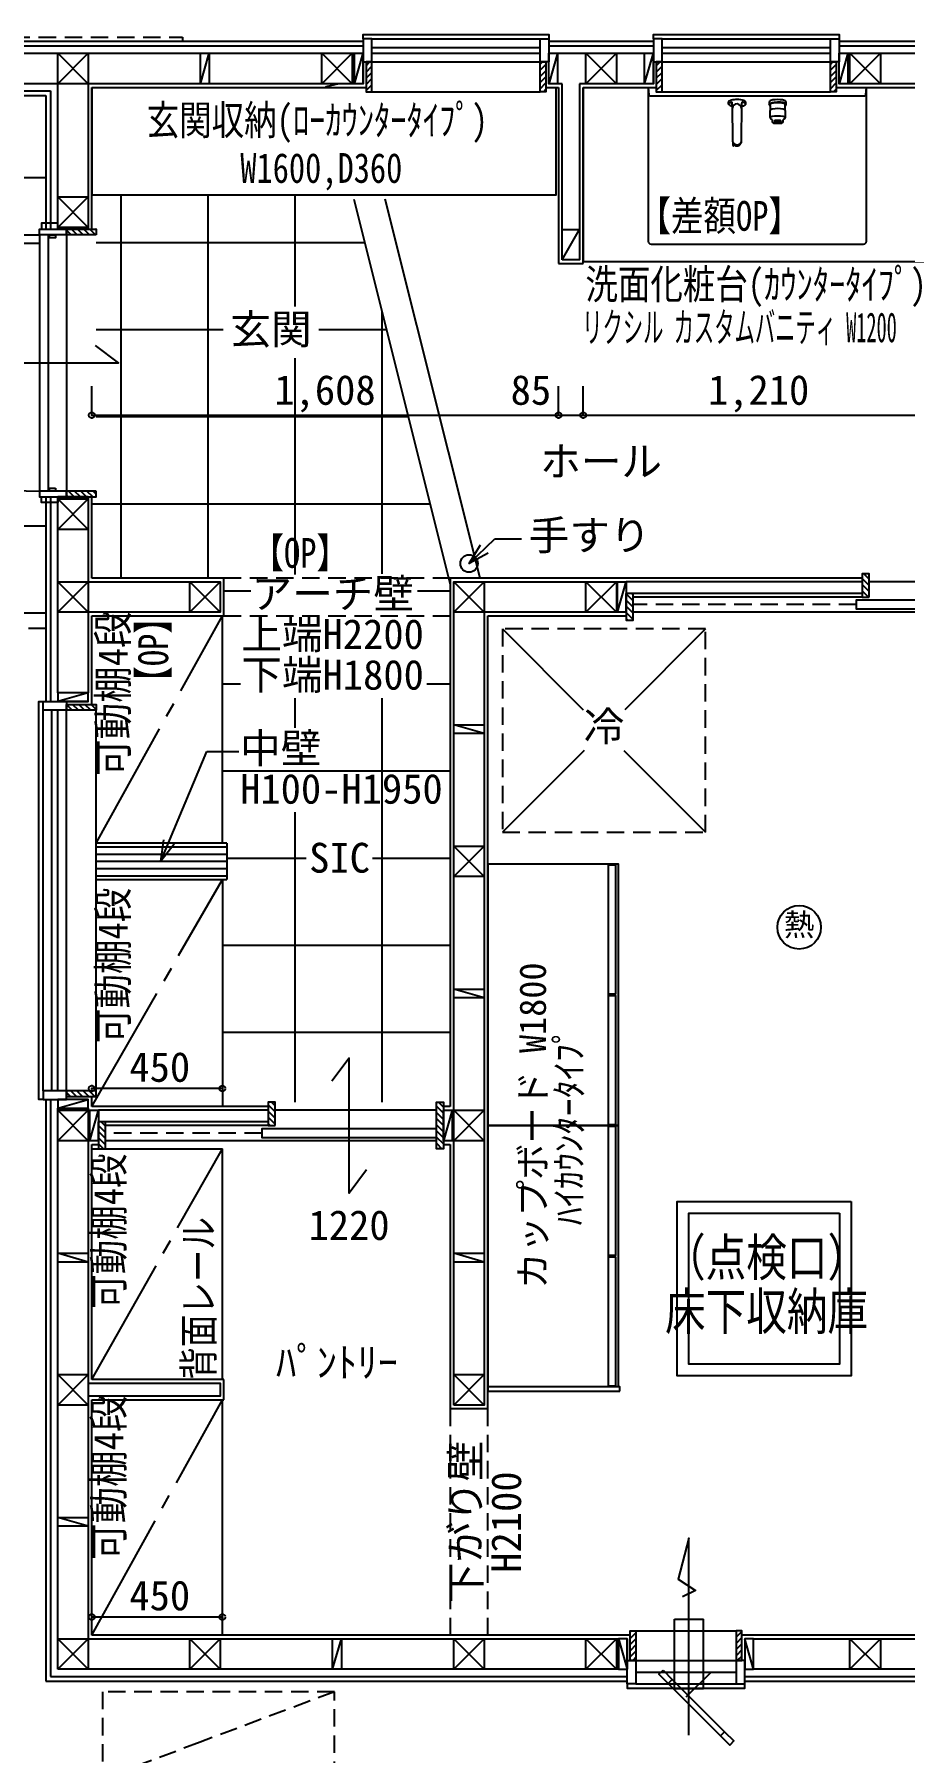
# Model space of a CAD drawing. Units: millimetres at full size, sheet at 1:50. Extents: x -9500 to 10017, y -6925 to 6925.
# Drawn here: x -6083 to -3084, y -2305 to 3612 of the extents above; entities that cross this region are included whole.
import ezdxf
from ezdxf.enums import TextEntityAlignment as Align

# ---------------------------------------------------------------- set-up
doc = ezdxf.new("R2010")
doc.units = ezdxf.units.MM
doc.header["$LTSCALE"] = 50
doc.header["$PDMODE"] = 32
doc.header["$PDSIZE"] = 20
doc.linetypes.add('CHAIN2', pattern=[12, 9, -1, 1, -1])
doc.linetypes.add('DASHED1', pattern=[1.8, 1.2, -0.6])
for name, color, linetype in [('0-0_データ 001', 4, 'Continuous'), ('0-9_部屋', 7, 'Continuous'), ('0-A_柱', 5, 'Continuous'), ('0-B_壁', 3, 'Continuous'), ('0-E_カマチ', 7, 'Continuous'), ('1-1_建具(金属窓)', 5, 'Continuous'), ('1-3_建具(金属戸)', 5, 'Continuous'), ('1-4_建具(木製戸)', 5, 'Continuous'), ('1-8_手摺', 5, 'DASHED1'), ('2-E_ポーチ', 5, 'Continuous'), ('3-C_外壁仕上', 3, 'Continuous'), ('3-D_内壁仕上', 3, 'Continuous'), ('4-0_床仕上', 5, 'Continuous'), ('7-8_カタログ部品(収納)', 4, 'Continuous'), ('7-9_カタログ部品(厨房設備)', 4, 'Continuous'), ('7-A_カタログ部品(衛生設備)', 4, 'Continuous'), ('9-D_ﾚｲﾔ-157', 4, 'Continuous'), ('C-5_ﾚｲﾔ-197', 134, 'DASHED1')]:
    doc.layers.add(name, color=color, linetype=linetype)
doc.styles.add('ＭＳ ゴシック', font='')
doc.styles.get('ＭＳ ゴシック').set_extended_font_data('MS Gothic')

msp = doc.modelspace()

# ---------------------------------------------------------------- linework, layer by layer
at = {"layer": '0-0_データ 001', "color": 7}
for p, q in [((-4585, 1790.27), (-4495.96, 1875.42)), ((-4495.96, 1875.42), (-4404.63, 1875.42))]:
    msp.add_line(p, q, dxfattribs=at)
msp.add_lwpolyline([(-4519.23, 1826.31), (-4585, 1790.27), (-4546.06, 1854.37)], dxfattribs=at)
at = {"layer": '0-0_データ 001', "color": 3}
msp.add_circle((-4585, 1790.27), 30, dxfattribs=at)
at = {"layer": '0-0_データ 001'}
msp.add_circle((-3447.5, 537.5), 75, dxfattribs=at)
at = {"layer": '0-A_柱'}
for p, q in [((-5897.5, 3442.5), (-6002.5, 3547.5)), ((-6002.5, 3442.5), (-5897.5, 3547.5)), ((-4987.5, 3442.5), (-5092.5, 3547.5)), ((-5092.5, 3442.5), (-4987.5, 3547.5)), ((-4980, 3442.5), (-4950, 3547.5)), ((-4280, 3547.5), (-4310, 3442.5)), ((-4077.5, 3442.5), (-4182.5, 3547.5)), ((-4182.5, 3442.5), (-4077.5, 3547.5)), ((-3980, 3442.5), (-3950, 3547.5)), ((-3280, 3547.5), (-3310, 3442.5)), ((-3167.5, 3442.5), (-3272.5, 3547.5)), ((-3272.5, 3442.5), (-3167.5, 3547.5)), ((-5897.5, 2947.5), (-6002.5, 3052.5)), ((-6002.5, 2947.5), (-5897.5, 3052.5)), ((-4264.2, 2835.8), (-4204.17, 2940.8)), ((-5897.5, 1907.5), (-6002.5, 2012.5)), ((-6002.5, 1907.5), (-5897.5, 2012.5)), ((-5897.5, 1622.5), (-6002.5, 1727.5)), ((-6002.5, 1622.5), (-5897.5, 1727.5)), ((-5442.5, 1622.5), (-5547.5, 1727.5)), ((-5547.5, 1622.5), (-5442.5, 1727.5)), ((-4532.5, 1622.5), (-4637.5, 1727.5)), ((-4637.5, 1622.5), (-4532.5, 1727.5)), ((-4077.5, 1622.5), (-4182.5, 1727.5)), ((-4182.5, 1622.5), (-4077.5, 1727.5)), ((-4074, 1622.5), (-4044, 1727.5)), ((-5897.5, 1345), (-6002.5, 1315)), ((-4532.5, 712.5), (-4637.5, 817.5)), ((-4637.5, 712.5), (-4532.5, 817.5)), ((-6002.5, -85), (-5897.5, -55)), ((-5897.5, -197.5), (-6002.5, -92.5)), ((-6002.5, -197.5), (-5897.5, -92.5)), ((-5891.5, -197.5), (-5861.5, -92.5)), ((-4643.5, -92.5), (-4673.5, -197.5)), ((-4532.5, -197.5), (-4637.5, -92.5)), ((-4637.5, -197.5), (-4532.5, -92.5)), ((-5897.5, -1107.5), (-6002.5, -1002.5)), ((-6002.5, -1107.5), (-5897.5, -1002.5)), ((-4532.5, -1107.5), (-4637.5, -1002.5)), ((-4637.5, -1107.5), (-4532.5, -1002.5)), ((-5897.5, -2017.5), (-6002.5, -1912.5)), ((-6002.5, -2017.5), (-5897.5, -1912.5)), ((-5442.5, -2017.5), (-5547.5, -1912.5)), ((-5547.5, -2017.5), (-5442.5, -1912.5)), ((-4532.5, -2017.5), (-4637.5, -1912.5)), ((-4637.5, -2017.5), (-4532.5, -1912.5)), ((-4077.5, -2017.5), (-4182.5, -1912.5)), ((-4182.5, -2017.5), (-4077.5, -1912.5)), ((-4070, -1912.5), (-4040, -2017.5)), ((-3605, -2017.5), (-3635, -1912.5)), ((-3167.5, -2017.5), (-3272.5, -1912.5)), ((-3272.5, -2017.5), (-3167.5, -1912.5))]:
    msp.add_line(p, q, dxfattribs=at)
at = {"layer": '0-A_柱', "color": 3}
for points in [[(-6002.5, 3442.5), (-6002.5, 3547.5), (-5897.5, 3547.5), (-5897.5, 3442.5)], [(-5092.5, 3442.5), (-5092.5, 3547.5), (-4987.5, 3547.5), (-4987.5, 3442.5)], [(-4980, 3442.5), (-4980, 3547.5), (-4950, 3547.5), (-4950, 3442.5)], [(-4280, 3547.5), (-4280, 3442.5), (-4310, 3442.5), (-4310, 3547.5)], [(-4182.5, 3442.5), (-4182.5, 3547.5), (-4077.5, 3547.5), (-4077.5, 3442.5)], [(-3980, 3442.5), (-3980, 3547.5), (-3950, 3547.5), (-3950, 3442.5)], [(-3280, 3547.5), (-3280, 3442.5), (-3310, 3442.5), (-3310, 3547.5)], [(-3272.5, 3442.5), (-3272.5, 3547.5), (-3167.5, 3547.5), (-3167.5, 3442.5)], [(-6002.5, 2947.5), (-6002.5, 3052.5), (-5897.5, 3052.5), (-5897.5, 2947.5)], [(-4264.2, 2835.8), (-4264.2, 2940.8), (-4204.17, 2940.8), (-4204.17, 2835.8)], [(-6002.5, 1907.5), (-6002.5, 2012.5), (-5897.5, 2012.5), (-5897.5, 1907.5)], [(-6002.5, 1622.5), (-6002.5, 1727.5), (-5897.5, 1727.5), (-5897.5, 1622.5)], [(-5547.5, 1622.5), (-5547.5, 1727.5), (-5442.5, 1727.5), (-5442.5, 1622.5)], [(-4637.5, 1622.5), (-4637.5, 1727.5), (-4532.5, 1727.5), (-4532.5, 1622.5)], [(-4182.5, 1622.5), (-4182.5, 1727.5), (-4077.5, 1727.5), (-4077.5, 1622.5)], [(-4074, 1622.5), (-4074, 1727.5), (-4044, 1727.5), (-4044, 1622.5)], [(-5897.5, 1345), (-6002.5, 1345), (-6002.5, 1315), (-5897.5, 1315)], [(-4637.5, 712.5), (-4637.5, 817.5), (-4532.5, 817.5), (-4532.5, 712.5)], [(-6002.5, -85), (-5897.5, -85), (-5897.5, -55), (-6002.5, -55)], [(-6002.5, -197.5), (-6002.5, -92.5), (-5897.5, -92.5), (-5897.5, -197.5)], [(-5891.5, -197.5), (-5891.5, -92.5), (-5861.5, -92.5), (-5861.5, -197.5)], [(-4643.5, -92.5), (-4643.5, -197.5), (-4673.5, -197.5), (-4673.5, -92.5)], [(-4637.5, -197.5), (-4637.5, -92.5), (-4532.5, -92.5), (-4532.5, -197.5)], [(-6002.5, -1107.5), (-6002.5, -1002.5), (-5897.5, -1002.5), (-5897.5, -1107.5)], [(-4637.5, -1107.5), (-4637.5, -1002.5), (-4532.5, -1002.5), (-4532.5, -1107.5)], [(-6002.5, -2017.5), (-6002.5, -1912.5), (-5897.5, -1912.5), (-5897.5, -2017.5)], [(-5547.5, -2017.5), (-5547.5, -1912.5), (-5442.5, -1912.5), (-5442.5, -2017.5)], [(-4637.5, -2017.5), (-4637.5, -1912.5), (-4532.5, -1912.5), (-4532.5, -2017.5)], [(-4182.5, -2017.5), (-4182.5, -1912.5), (-4077.5, -1912.5), (-4077.5, -2017.5)], [(-4070, -1912.5), (-4070, -2017.5), (-4040, -2017.5), (-4040, -1912.5)], [(-3605, -2017.5), (-3605, -1912.5), (-3635, -1912.5), (-3635, -2017.5)], [(-3272.5, -2017.5), (-3272.5, -1912.5), (-3167.5, -1912.5), (-3167.5, -2017.5)]]:
    msp.add_lwpolyline(points, close=True, dxfattribs=at)
at = {"layer": '0-B_壁'}
for p, q in [((-6807.5, 3547.5), (-6002.5, 3547.5)), ((-5897.5, 3547.5), (-5092.5, 3547.5)), ((-4987.5, 3547.5), (-4980, 3547.5)), ((-4950, 3442.5), (-4950, 3547.5)), ((-4310, 3442.5), (-4310, 3547.5)), ((-4280, 3547.5), (-4182.5, 3547.5)), ((-4077.5, 3547.5), (-3980, 3547.5)), ((-3950, 3442.5), (-3950, 3547.5)), ((-3310, 3442.5), (-3310, 3547.5)), ((-3280, 3547.5), (-3272.5, 3547.5)), ((-3167.5, 3547.5), (-2969.17, 3547.5)), ((-6002.5, 3442.5), (-6807.5, 3442.5)), ((-6002.5, 3052.5), (-6002.5, 3442.5)), ((-5897.5, 3442.5), (-5897.5, 3052.5)), ((-5092.5, 3442.5), (-5897.5, 3442.5)), ((-4980, 3442.5), (-4987.5, 3442.5)), ((-4264.2, 3442.5), (-4280, 3442.5)), ((-4264.2, 2940.8), (-4264.2, 3442.5)), ((-4182.5, 3442.5), (-4204.17, 3442.5)), ((-4204.17, 3442.5), (-4204.17, 2940.8)), ((-3980, 3442.5), (-4077.5, 3442.5)), ((-3272.5, 3442.5), (-3280, 3442.5)), ((-2969.17, 3442.5), (-3167.5, 3442.5)), ((-6002.5, 2942), (-6002.5, 2947.5)), ((-5897.5, 2942), (-6002.5, 2942)), ((-5897.5, 2947.5), (-5897.5, 2942)), ((-6002.5, 2012.5), (-6002.5, 2020)), ((-5897.5, 2020), (-6002.5, 2020)), ((-5897.5, 2020), (-5897.5, 2012.5)), ((-6002.5, 1727.5), (-6002.5, 1907.5)), ((-5897.5, 1907.5), (-5897.5, 1727.5)), ((-5897.5, 1727.5), (-5547.5, 1727.5)), ((-4532.5, 1727.5), (-4182.5, 1727.5)), ((-4077.5, 1727.5), (-4074, 1727.5)), ((-3230.17, 1727.5), (-4044, 1727.5)), ((-3230.17, 1687.5), (-4044, 1687.5)), ((-4044, 1622.5), (-4044, 1687.5)), ((-6002.5, 1345), (-6002.5, 1622.5)), ((-5547.5, 1622.5), (-5897.5, 1622.5)), ((-5897.5, 1622.5), (-5897.5, 1345)), ((-4637.5, 817.5), (-4637.5, 1622.5)), ((-4182.5, 1622.5), (-4532.5, 1622.5)), ((-4532.5, 1622.5), (-4532.5, 817.5)), ((-4074, 1622.5), (-4077.5, 1622.5)), ((-5897.5, 1315), (-6002.5, 1315)), ((-4637.5, -92.5), (-4637.5, 712.5)), ((-4532.5, 712.5), (-4532.5, -92.5)), ((-5897.5, -55), (-6002.5, -55)), ((-6002.5, -92.5), (-6002.5, -85)), ((-5897.5, -85), (-5897.5, -92.5)), ((-5897.5, -92.5), (-5891.5, -92.5)), ((-5277.5, -92.5), (-5861.5, -92.5)), ((-4673.5, -92.5), (-4673.5, -197.5)), ((-4643.5, -92.5), (-4637.5, -92.5)), ((-5277.5, -132.5), (-5861.5, -132.5)), ((-5861.5, -197.5), (-5861.5, -132.5)), ((-6002.5, -1002.5), (-6002.5, -197.5)), ((-5897.5, -197.5), (-5897.5, -1002.5)), ((-5891.5, -197.5), (-5897.5, -197.5)), ((-4637.5, -197.5), (-4643.5, -197.5)), ((-4637.5, -1002.5), (-4637.5, -197.5)), ((-4532.5, -197.5), (-4532.5, -1002.5)), ((-6002.5, -1912.5), (-6002.5, -1107.5)), ((-5897.5, -1107.5), (-5897.5, -1912.5)), ((-5897.5, -1912.5), (-5547.5, -1912.5)), ((-5442.5, -1912.5), (-4637.5, -1912.5)), ((-4532.5, -1912.5), (-4182.5, -1912.5)), ((-4077.5, -1912.5), (-4070, -1912.5)), ((-4040, -1912.5), (-4040, -2017.5)), ((-3635, -1912.5), (-3635, -2017.5)), ((-3605, -1912.5), (-3272.5, -1912.5)), ((-3167.5, -1912.5), (-2362.5, -1912.5)), ((-5547.5, -2017.5), (-5897.5, -2017.5)), ((-4637.5, -2017.5), (-5442.5, -2017.5)), ((-4182.5, -2017.5), (-4532.5, -2017.5)), ((-4070, -2017.5), (-4077.5, -2017.5)), ((-3272.5, -2017.5), (-3605, -2017.5)), ((-2362.5, -2017.5), (-3167.5, -2017.5))]:
    msp.add_line(p, q, dxfattribs=at)
at = {"layer": '0-B_壁', "color": 5}
for p, q in [((-5510, 3442.5), (-5480, 3547.5)), ((-4532.5, 1205), (-4637.5, 1235)), ((-4532.5, 295), (-4637.5, 325)), ((-5897.5, -615), (-6002.5, -585)), ((-4532.5, -615), (-4637.5, -585)), ((-5897.5, -1525), (-6002.5, -1495)), ((-5055, -2017.5), (-5025, -1912.5))]:
    msp.add_line(p, q, dxfattribs=at)
at = {"layer": '0-B_壁', "color": 4, "linetype": 'DASHED1'}
for p, q in [((-4650, 1740), (-5430, 1740)), ((-5430, 1610), (-4650, 1610)), ((-4650, -1120), (-4650, -1900)), ((-4520, -1900), (-4520, -1120))]:
    msp.add_line(p, q, dxfattribs=at)
at = {"layer": '0-B_壁', "color": 4}
for p, q in [((-5420, 827.5), (-5870, 827.5)), ((-5870, 702.5), (-5420, 702.5))]:
    msp.add_line(p, q, dxfattribs=at)
at = {"layer": '0-B_壁'}
for points in [[(-5510, 3442.5), (-5510, 3547.5), (-5480, 3547.5), (-5480, 3442.5)], [(-4532.5, 1205), (-4637.5, 1205), (-4637.5, 1235), (-4532.5, 1235)], [(-4532.5, 295), (-4637.5, 295), (-4637.5, 325), (-4532.5, 325)], [(-5897.5, -615), (-6002.5, -615), (-6002.5, -585), (-5897.5, -585)], [(-4532.5, -615), (-4637.5, -615), (-4637.5, -585), (-4532.5, -585)], [(-5897.5, -1525), (-6002.5, -1525), (-6002.5, -1495), (-5897.5, -1495)], [(-5055, -2017.5), (-5055, -1912.5), (-5025, -1912.5), (-5025, -2017.5)]]:
    msp.add_lwpolyline(points, close=True, dxfattribs=at)
msp.add_lwpolyline([(-5897.5, -1032.5), (-5442.5, -1032.5), (-5442.5, -1077.5), (-5897.5, -1077.5)], dxfattribs=at)
at = {"layer": '0-E_カマチ'}
for p, q in [((-4981.71, 3045.39), (-4650, 1718.54)), ((-4547.13, 1740), (-4873.48, 3045.39))]:
    msp.add_line(p, q, dxfattribs=at)
msp.add_lwpolyline([(-5033.54, 3442.5), (-5078.2, 3431.33), (-5077.87, 3430)], dxfattribs=at)
at = {"layer": '1-1_建具(金属窓)', "color": 4}
for p, q in [((-4920, 3597.5), (-4340, 3597.5)), ((-3920, 3597.5), (-3340, 3597.5)), ((-4920, 3517.5), (-4340, 3517.5)), ((-3920, 3517.5), (-3340, 3517.5)), ((-6052.5, -25), (-6052.5, 1285)), ((-5972.5, -25), (-5972.5, 1285)), ((-4010, -1987.5), (-3665, -1987.5)), ((-4010, -2067.5), (-3665, -2067.5))]:
    msp.add_line(p, q, dxfattribs=at)
at = {"layer": '1-1_建具(金属窓)', "color": 7}
for p, q in [((-4920, 3567.5), (-4340, 3567.5)), ((-3920, 3567.5), (-3340, 3567.5)), ((-4920, 3547.5), (-4340, 3547.5)), ((-3920, 3547.5), (-3340, 3547.5)), ((-4920, 3415), (-4340, 3415)), ((-3920, 3415), (-3340, 3415)), ((-6022.5, -25), (-6022.5, 1285)), ((-6002.5, -25), (-6002.5, 1285)), ((-5870, -25), (-5870, 1285)), ((-4010, -1885), (-3665, -1885)), ((-4010, -2027.5), (-3665, -2027.5)), ((-3718.69, -2246.7), (-3899, -2066.39)), ((-3884.86, -2052.25), (-3704.55, -2232.56)), ((-3751.25, -2027.5), (-3837.5, -2113.75))]:
    msp.add_line(p, q, dxfattribs=at)
at = {"layer": '1-1_建具(金属窓)'}
for p, q in [((-4940, 3503.86), (-4926.36, 3517.5)), ((-4940, 3482.65), (-4920, 3502.65)), ((-4340, 3509.89), (-4332.39, 3517.5)), ((-4340, 3488.68), (-4320, 3508.68)), ((-3940, 3503.86), (-3926.36, 3517.5)), ((-3940, 3482.65), (-3920, 3502.65)), ((-3340, 3509.89), (-3332.39, 3517.5)), ((-3340, 3488.68), (-3320, 3508.68)), ((-4940, 3461.43), (-4920, 3481.43)), ((-4940, 3440.22), (-4920, 3460.22)), ((-4940, 3419.01), (-4920, 3439.01)), ((-4340, 3467.46), (-4320, 3487.46)), ((-4340, 3446.25), (-4320, 3466.25)), ((-4340, 3425.04), (-4320, 3445.04)), ((-3940, 3461.43), (-3920, 3481.43)), ((-3940, 3440.22), (-3920, 3460.22)), ((-3940, 3419.01), (-3920, 3439.01)), ((-3340, 3467.46), (-3320, 3487.46)), ((-3340, 3446.25), (-3320, 3466.25)), ((-3340, 3425.04), (-3320, 3445.04)), ((-4922.79, 3415), (-4920, 3417.79)), ((-4328.82, 3415), (-4320, 3423.82)), ((-3922.79, 3415), (-3920, 3417.79)), ((-3328.82, 3415), (-3320, 3423.82)), ((-5952.43, 1285), (-5972.43, 1305)), ((-5931.22, 1285), (-5951.22, 1305)), ((-5910, 1285), (-5930, 1305)), ((-5888.79, 1285), (-5908.79, 1305)), ((-5870, 1287.42), (-5887.58, 1305)), ((-5958.86, -45), (-5972.5, -31.36)), ((-5937.65, -45), (-5957.65, -25)), ((-5916.43, -45), (-5936.43, -25)), ((-5895.22, -45), (-5915.22, -25)), ((-5874.01, -45), (-5894.01, -25)), ((-5870, -27.79), (-5872.79, -25)), ((-4024.78, -1885), (-4030, -1890.22)), ((-4010, -1891.43), (-4030, -1911.43)), ((-3664.15, -1885), (-3665, -1885.85)), ((-3645, -1887.06), (-3665, -1907.06)), ((-4010, -1912.65), (-4030, -1932.65)), ((-4010, -1933.86), (-4030, -1953.86)), ((-3645, -1908.27), (-3665, -1928.27)), ((-3645, -1929.48), (-3665, -1949.48)), ((-3645, -1950.7), (-3665, -1970.7)), ((-4010, -1955.07), (-4030, -1975.07)), ((-4010, -1976.29), (-4021.21, -1987.5)), ((-3645, -1971.91), (-3660.59, -1987.5))]:
    msp.add_line(p, q, dxfattribs=at)
at = {"layer": '1-1_建具(金属窓)', "color": 4}
for points in [[(-4950, 3597.5), (-4950, 3612.5), (-4310, 3612.5), (-4310, 3597.5)], [(-3950, 3597.5), (-3950, 3612.5), (-3310, 3612.5), (-3310, 3597.5)], [(-6052.5, -55), (-6067.5, -55), (-6067.5, 1315), (-6052.5, 1315)], [(-4040, -2067.5), (-4040, -2082.5), (-3635, -2082.5), (-3635, -2067.5)]]:
    msp.add_lwpolyline(points, dxfattribs=at)
at = {"layer": '1-1_建具(金属窓)', "color": 7}
for points in [[(-4950, 3517.5), (-4920, 3517.5), (-4920, 3597.5), (-4950, 3597.5)], [(-4310, 3517.5), (-4340, 3517.5), (-4340, 3597.5), (-4310, 3597.5)], [(-3950, 3517.5), (-3920, 3517.5), (-3920, 3597.5), (-3950, 3597.5)], [(-3310, 3517.5), (-3340, 3517.5), (-3340, 3597.5), (-3310, 3597.5)], [(-5972.5, 1315), (-5972.5, 1285), (-6052.5, 1285), (-6052.5, 1315)], [(-5972.5, -55), (-5972.5, -25), (-6052.5, -25), (-6052.5, -55)], [(-4040, -1987.5), (-4010, -1987.5), (-4010, -2067.5), (-4040, -2067.5)], [(-3635, -1987.5), (-3665, -1987.5), (-3665, -2067.5), (-3635, -2067.5)], [(-3916.68, -2020.43), (-3884.86, -2052.25), (-3899, -2066.39), (-3930.82, -2034.57)], [(-3704.55, -2232.56), (-3672.73, -2264.38), (-3686.87, -2278.52), (-3718.69, -2246.7)]]:
    msp.add_lwpolyline(points, close=True, dxfattribs=at)
at = {"layer": '1-1_建具(金属窓)', "color": 3}
for points in [[(-4920, 3415), (-4920, 3517.5), (-4940, 3517.5), (-4940, 3415)], [(-4340, 3415), (-4340, 3517.5), (-4320, 3517.5), (-4320, 3415)], [(-3920, 3415), (-3920, 3517.5), (-3940, 3517.5), (-3940, 3415)], [(-3340, 3415), (-3340, 3517.5), (-3320, 3517.5), (-3320, 3415)], [(-5870, 1285), (-5972.5, 1285), (-5972.5, 1305), (-5870, 1305)], [(-5870, -25), (-5972.5, -25), (-5972.5, -45), (-5870, -45)], [(-4010, -1885), (-4010, -1987.5), (-4030, -1987.5), (-4030, -1885)], [(-3665, -1885), (-3665, -1987.5), (-3645, -1987.5), (-3645, -1885)]]:
    msp.add_lwpolyline(points, close=True, dxfattribs=at)
at = {"layer": '1-3_建具(金属戸)', "color": 4}
for p, q in [((-6065.5, 2922), (-6065.5, 2040)), ((-6035.5, 2922), (-6035.5, 2040)), ((-5972.5, 2922), (-5972.5, 2040))]:
    msp.add_line(p, q, dxfattribs=at)
at = {"layer": '1-3_建具(金属戸)'}
for p, q in [((-5956.57, 2922), (-5972.5, 2937.93)), ((-5935.36, 2922), (-5955.36, 2942)), ((-5914.15, 2922), (-5934.15, 2942)), ((-5892.93, 2922), (-5912.93, 2942)), ((-5871.72, 2922), (-5891.72, 2942)), ((-5870, 2941.49), (-5870.51, 2942)), ((-5966.74, 2020), (-5972.5, 2025.76)), ((-5945.53, 2020), (-5965.53, 2040)), ((-5924.31, 2020), (-5944.31, 2040)), ((-5903.1, 2020), (-5923.1, 2040)), ((-5881.89, 2020), (-5901.89, 2040)), ((-5870, 2029.32), (-5880.68, 2040))]:
    msp.add_line(p, q, dxfattribs=at)
at = {"layer": '1-3_建具(金属戸)', "color": 7}
for points in [[(-6058, 2942), (-6002.5, 2942), (-6002.5, 2962), (-6058, 2962)], [(-6065.5, 2922), (-6065.5, 2892), (-6947.5, 2892), (-6947.5, 2922)], [(-5972.5, 2942), (-5972.5, 2922), (-6065.5, 2922), (-6065.5, 2942)], [(-6010.5, 2922), (-6010.5, 2912), (-6030.5, 2912), (-6030.5, 2922)], [(-5972.5, 2020), (-5972.5, 2040), (-6065.5, 2040), (-6065.5, 2020)], [(-6058, 2020), (-6002.5, 2020), (-6002.5, 2000), (-6058, 2000)], [(-6010.5, 2050), (-6010.5, 2040), (-6030.5, 2040), (-6030.5, 2050)]]:
    msp.add_lwpolyline(points, close=True, dxfattribs=at)
at = {"layer": '1-3_建具(金属戸)', "color": 3}
for points in [[(-5870, 2922), (-5972.5, 2922), (-5972.5, 2942), (-5870, 2942)], [(-5870, 2040), (-5972.5, 2040), (-5972.5, 2020), (-5870, 2020)]]:
    msp.add_lwpolyline(points, close=True, dxfattribs=at)
at = {"layer": '1-3_建具(金属戸)', "color": 7}
msp.add_lwpolyline([(-6165.5, 2421), (-6245.5, 2481), (-5792.5, 2481), (-5872.5, 2541)], dxfattribs=at)
at = {"layer": '1-3_建具(金属戸)', "color": 4}
msp.add_arc((-6065.5, 2922), 882, 180, 270, dxfattribs=at)
at = {"layer": '1-4_建具(木製戸)'}
for p, q in [((-3230.17, 1738.71), (-3206.17, 1714.71)), ((-3230.17, 1717.5), (-3206.17, 1693.5)), ((-3225.25, 1755), (-3206.17, 1735.92)), ((-4044, 1685.58), (-4020, 1661.58)), ((-4044, 1664.37), (-4020, 1640.37)), ((-4024.7, 1687.5), (-4020, 1682.8)), ((-3230.17, 1696.28), (-3208.89, 1675)), ((-3230.17, 1675.07), (-3230.1, 1675)), ((-4044, 1643.16), (-4020, 1619.16)), ((-4044, 1621.94), (-4020, 1597.94)), ((-4044, 1600.73), (-4038.27, 1595)), ((-5277.5, -74.12), (-5253.5, -98.12)), ((-5277.5, -95.33), (-5253.5, -119.33)), ((-5277.5, -116.54), (-5253.5, -140.54)), ((-5265.4, -65), (-5253.5, -76.9)), ((-4697.5, -78.57), (-4673.5, -102.57)), ((-4697.5, -99.79), (-4673.5, -123.79)), ((-4689.86, -65), (-4673.5, -81.36)), ((-5861.5, -144.94), (-5837.5, -168.94)), ((-5861.5, -166.15), (-5837.5, -190.15)), ((-5852.73, -132.5), (-5837.5, -147.73)), ((-5277.5, -137.76), (-5270.26, -145)), ((-4697.5, -121), (-4673.5, -145)), ((-4697.5, -142.21), (-4673.5, -166.21)), ((-4697.5, -163.43), (-4673.5, -187.43)), ((-5861.5, -187.37), (-5837.5, -211.37)), ((-5861.5, -208.58), (-5845.08, -225)), ((-4697.5, -184.64), (-4673.5, -208.64)), ((-4697.5, -205.85), (-4678.35, -225))]:
    msp.add_line(p, q, dxfattribs=at)
at = {"layer": '1-4_建具(木製戸)', "color": 7}
for p, q in [((-2424, 1727.5), (-3206.17, 1727.5)), ((-2424, 1622.5), (-4020, 1622.5)), ((-4697.5, -92.5), (-5253.5, -92.5)), ((-4697.5, -197.5), (-5837.5, -197.5))]:
    msp.add_line(p, q, dxfattribs=at)
at = {"layer": '1-4_建具(木製戸)', "color": 7, "linetype": 'DASHED1'}
for p, q in [((-3251.17, 1648.75), (-4020, 1648.75)), ((-5298.5, -171.25), (-5837.5, -171.25))]:
    msp.add_line(p, q, dxfattribs=at)
at = {"layer": '1-4_建具(木製戸)', "color": 3}
for p, q in [((-5861.5, -225), (-5837.5, -225)), ((-5837.5, -225), (-5837.5, -197.5))]:
    msp.add_line(p, q, dxfattribs=at)
for points in [[(-3206.17, 1675), (-3206.17, 1755), (-3230.17, 1755), (-3230.17, 1675)], [(-4020, 1622.5), (-4020, 1687.5), (-4044, 1687.5), (-4044, 1622.5), (-4044, 1595), (-4020, 1595)], [(-5253.5, -145), (-5253.5, -65), (-5277.5, -65), (-5277.5, -145)], [(-4697.5, -197.5), (-4697.5, -92.5), (-4697.5, -65), (-4673.5, -65), (-4673.5, -197.5), (-4673.5, -225), (-4697.5, -225)]]:
    msp.add_lwpolyline(points, close=True, dxfattribs=at)
at = {"layer": '1-4_建具(木製戸)', "color": 7}
for points in [[(-2424, 1663.75), (-3251.17, 1663.75), (-3251.17, 1633.75), (-2424, 1633.75)], [(-4697.5, -156.25), (-5298.5, -156.25), (-5298.5, -186.25), (-4697.5, -186.25)]]:
    msp.add_lwpolyline(points, close=True, dxfattribs=at)
msp.add_lwpolyline([(-4938, -297.5), (-4998, -377.5), (-4998, 87.5), (-5058, 7.5)], dxfattribs=at)
at = {"layer": '1-4_建具(木製戸)', "color": 3}
msp.add_lwpolyline([(-5837.5, -197.5), (-5837.5, -132.5), (-5861.5, -132.5), (-5861.5, -197.5), (-5861.5, -225)], dxfattribs=at)
at = {"layer": '1-8_手摺'}
msp.add_line((-5572, 3603), (-5572, 3588), dxfattribs=at)
msp.add_lwpolyline([(-6043, 1567), (-6968, 1567), (-6968, 3603), (-5572, 3603)], dxfattribs=at)
at = {"layer": '2-E_ポーチ'}
for p, q in [((-7225, 3120), (-6043, 3120)), ((-7225, 1920), (-6043, 1920))]:
    msp.add_line(p, q, dxfattribs=at)
at = {"layer": '2-E_ポーチ', "color": 4}
msp.add_line((-7225, 1620), (-6043, 1620), dxfattribs=at)
at = {"layer": '3-C_外壁仕上'}
for p, q in [((-4950, 3588), (-6953, 3588)), ((-3950, 3588), (-4310, 3588)), ((645, 3588), (-3310, 3588)), ((-6953, 3402), (-6043, 3402)), ((-6043, 3402), (-6043, 2942)), ((-6043, 2020), (-6043, 1315)), ((-6043, -55), (-6043, -2058)), ((-6043, -2058), (-4040, -2058)), ((-3635, -2058), (-985, -2058))]:
    msp.add_line(p, q, dxfattribs=at)
at = {"layer": '3-C_外壁仕上', "color": 7}
for p, q in [((-4950, 3572), (-6937, 3572)), ((-3950, 3572), (-4310, 3572)), ((645, 3572), (-3310, 3572)), ((-6937, 3418), (-6027, 3418)), ((-6027, 3418), (-6027, 2942)), ((-6027, 2020), (-6027, 1315)), ((-6027, -55), (-6027, -2042)), ((-6027, -2042), (-4040, -2042)), ((-3635, -2042), (-985, -2042))]:
    msp.add_line(p, q, dxfattribs=at)
at = {"layer": '3-D_内壁仕上'}
for p, q in [((-5885, 2942), (-5885, 3430)), ((-5885, 3430), (-5023.75, 3430)), ((-5023.75, 3430), (-4940, 3430)), ((-4320, 3430), (-4276.7, 3430)), ((-4276.7, 3430), (-4276.7, 2823.3)), ((-4191.67, 3430), (-3940, 3430)), ((-4191.67, 2823.3), (-4191.67, 3430)), ((-3320, 3430), (-2981.67, 3430)), ((-4276.7, 2823.3), (-4191.67, 2823.3)), ((-5885, 1740), (-5885, 2020)), ((-5430, 1740), (-5885, 1740)), ((-5430, 1675), (-5430, 1740)), ((-4650, 1740), (-4650, 1675)), ((-4601.25, 1740), (-4650, 1740)), ((-3230.17, 1740), (-4601.25, 1740)), ((-5430, 1610), (-5430, 1675)), ((-4650, 1675), (-4650, -80)), ((-3230.17, 1675), (-4020, 1675)), ((-5885, 1610), (-5430, 1610)), ((-5885, 1305), (-5885, 1610)), ((-4520, -1120), (-4520, 1610)), ((-4520, 1610), (-4044, 1610)), ((-5885, -80), (-5885, -45)), ((-5277.5, -80), (-5885, -80)), ((-4650, -80), (-4673.5, -80)), ((-5277.5, -145), (-5837.5, -145)), ((-5885, -1020), (-5885, -210)), ((-5885, -210), (-5861.5, -210)), ((-4673.5, -210), (-4650, -210)), ((-4650, -210), (-4650, -1120)), ((-5430, -1020), (-5885, -1020)), ((-5430, -1090), (-5430, -1020)), ((-5885, -1090), (-5430, -1090)), ((-5885, -1900), (-5885, -1090)), ((-4650, -1120), (-4585, -1120)), ((-4585, -1120), (-4520, -1120)), ((-4585, -1900), (-5885, -1900)), ((-4030, -1900), (-4585, -1900)), ((-2375, -1900), (-3645, -1900))]:
    msp.add_line(p, q, dxfattribs=at)
at = {"layer": '3-D_内壁仕上', "color": 7}
for p, q in [((-3230.17, 1687.5), (-4044, 1687.5)), ((-5277.5, -132.5), (-5861.5, -132.5))]:
    msp.add_line(p, q, dxfattribs=at)
at = {"layer": '4-0_床仕上'}
for p, q in [((-5785, 3060), (-5785, 1740)), ((-5485, 3060), (-5485, 1740)), ((-5185, 3060), (-5185, 2675.1)), ((-4944.12, 2895), (-5870, 2895)), ((-4885, 2658.54), (-4885, 1754.25)), ((-5432.5, 2595), (-5870, 2595)), ((-4869.12, 2595), (-5102.5, 2595)), ((-5185, 2497.14), (-5185, 1752.11)), ((-4794.12, 2295), (-5870, 2295)), ((-4719.12, 1995), (-5885, 1995)), ((-5337.1, 1695), (-5430, 1695)), ((-4650, 1695), (-4762.51, 1695)), ((-5372.76, 1375), (-5435, 1375)), ((-4650, 1375), (-4730.72, 1375)), ((-5185, 1326.22), (-5185, 1224.56)), ((-4885, 1326.22), (-4885, -65)), ((-4650, 1075), (-5435, 1075)), ((-5185, 934.4), (-5185, -65)), ((-5146.6, 775), (-5420, 775)), ((-4650, 775), (-4918.04, 775)), ((-4650, 475), (-5435, 475)), ((-4650, 175), (-5435, 175))]:
    msp.add_line(p, q, dxfattribs=at)
at = {"layer": '7-8_カタログ部品(収納)'}
msp.add_lwpolyline([(-5885, 3430), (-5885, 3060), (-4285, 3060), (-4285, 3430)], dxfattribs=at)
at = {"layer": '7-9_カタログ部品(厨房設備)'}
for p, q in [((-4105, -145), (-4105, 755)), ((-4105, -1045), (-4105, -145))]:
    msp.add_line(p, q, dxfattribs=at)
for points in [[(-4520, -145), (-4070, -145), (-4070, 755), (-4520, 755)], [(-4065, -1060), (-4065, -1045), (-4520, -1045), (-4520, -1060)]]:
    msp.add_lwpolyline(points, close=True, dxfattribs=at)
for points in [[(-4105, 753), (-4080, 753), (-4080, 307), (-4105, 307)], [(-4105, 303), (-4080, 303), (-4080, -143), (-4105, -143)], [(-4070, -1045), (-4070, -145), (-4520, -145), (-4520, -1045)], [(-4105, -147), (-4080, -147), (-4080, -593), (-4105, -593)], [(-4105, -597), (-4080, -597), (-4080, -1043), (-4105, -1043)]]:
    msp.add_lwpolyline(points, dxfattribs=at)
at = {"layer": '7-A_カタログ部品(衛生設備)'}
for p, q in [((-3967.66, 3429.98), (-3967.66, 2899.98)), ((-3967.66, 3429.98), (-3965.14, 3404.07)), ((-3961.17, 3400.6), (-3222.18, 3400.6)), ((-3690.51, 3381.4), (-3691.65, 3380.06)), ((-3691.65, 3380.06), (-3691.65, 3372.43)), ((-3687.03, 3376.89), (-3680.98, 3378.68)), ((-3677.96, 3365.45), (-3678.12, 3376.17)), ((-3645.39, 3365.37), (-3645.32, 3375.58)), ((-3550.64, 3381.52), (-3551.12, 3371.3)), ((-3551.12, 3371.3), (-3550.08, 3373.63)), ((-3547.15, 3370.62), (-3545.15, 3373.2)), ((-3498.16, 3373.2), (-3496.15, 3370.58)), ((-3492.17, 3371.89), (-3493.91, 3374.2)), ((-3492.17, 3371.89), (-3492.73, 3381.61)), ((-3218.19, 3404.07), (-3215.67, 3429.98)), ((-3215.67, 2899.98), (-3215.67, 3429.98)), ((-3677.97, 3365.65), (-3677.61, 3249.55)), ((-3547.15, 3367.37), (-3547.11, 3370.58)), ((-3541.03, 3318.3), (-3540.8, 3311.53)), ((-3502.49, 3311.49), (-3502.26, 3318.67)), ((-3496.15, 3367.59), (-3496.15, 3370.58)), ((-3510.47, 3311.68), (-3510.5, 3310.74)), ((-3510.46, 3312), (-3510.47, 3311.68)), ((-3676.57, 3236.53), (-3676.2, 3230.32)), ((-3675.35, 3238.07), (-3676.22, 3237.25)), ((-3675.82, 3229.47), (-3674.88, 3228.57)), ((-3673.37, 3228.63), (-3672.35, 3229.57)), ((-3668.58, 3230.08), (-3668.32, 3230)), ((-3957.66, 2889.98), (-3225.67, 2889.98))]:
    msp.add_line(p, q, dxfattribs=at)
for points in [[(-4191.67, 3430), (-4191.67, 2830), (-2991.67, 2830), (-2991.67, 3430)], [(-3633.47, 3370.08), (-3631.67, 3372.42), (-3631.65, 3379.95)], [(-3550.08, 3373.63), (-3546.22, 3375.82), (-3539.93, 3377.59), (-3532.02, 3378.74), (-3523.12, 3379.22), (-3521.65, 3379.18)], [(-3493.91, 3374.2), (-3497.07, 3375.82), (-3503.36, 3377.59), (-3511.28, 3378.74), (-3520.17, 3379.22), (-3521.65, 3379.18)], [(-3645.78, 3253.06), (-3645.39, 3365.37), (-3643.57, 3365.62)], [(-3547.15, 3367.37), (-3547.15, 3352.07), (-3547.07, 3351.82), (-3546.76, 3351.42), (-3548.15, 3349.65), (-3548.15, 3325.67)], [(-3548.15, 3325.67), (-3546.06, 3328.34), (-3540.37, 3330.52), (-3530.91, 3332.04), (-3521.65, 3332.41)], [(-3510.46, 3312), (-3510.41, 3314.16), (-3510.68, 3314.82), (-3511.83, 3315.32), (-3515.1, 3315.71), (-3521.65, 3315.81), (-3531.45, 3315.32), (-3532.62, 3314.81), (-3532.88, 3314.16), (-3532.81, 3311.96)], [(-3521.64, 3332.52), (-3511.32, 3331.98), (-3502.9, 3330.51), (-3497.23, 3328.33), (-3495.15, 3325.67)], [(-3495.15, 3325.67), (-3495.15, 3349.64), (-3496.53, 3351.42), (-3496.15, 3352.08), (-3496.15, 3367.59), (-3493.93, 3368.91)], [(-3532.81, 3311.96), (-3532.79, 3310.74), (-3532.26, 3309.56), (-3530.61, 3308.79), (-3527.62, 3308.35), (-3521.65, 3308.19), (-3515.64, 3308.37), (-3512.67, 3308.81), (-3511.05, 3309.58), (-3510.5, 3310.74)]]:
    msp.add_lwpolyline(points, dxfattribs=at)
for centre, radius, start, end in [((-3961.27, 3404.5), 3.9, 186.28013, 271.69672), ((-3683.7, 3368.83), 8.72, 112.4514, 155.61597), ((-3680.08, 3371.12), 14.65, 100.57933, 135.42577), ((-3660.2, 3283.52), 104.46, 90.53906, 102.47343), ((-3680.31, 3376.57), 2.22, 349.71734, 107.56812), ((-3661.81, 3356.64), 16.16, 1.0881, 176.38933), ((-3659.33, 3318.46), 69.54, 71.21619, 91.52984), ((-3642.67, 3376.02), 2.69, 82.41888, 189.43859), ((-3654.41, 3331.05), 49.15, 67.20612, 75.74573), ((-3642.13, 3372.58), 12.81, 35.08611, 66.08902), ((-3637.32, 3370.86), 5.86, 15.50977, 71.60767), ((-3535.94, 3363.23), 23.46, 94.53953, 128.79692), ((-3530.21, 3340.53), 35.92, 97.15405, 114.5747), ((-3521.66, 3270.4), 117.34, 82.0365, 97.90336), ((-3521.65, 3296.57), 80.66, 80.69985, 99.30015), ((-3513.81, 3337.94), 38.58, 66.07168, 82.2649), ((-3506.7, 3364.71), 21.93, 50.41894, 86.61542), ((-3222.07, 3404.5), 3.9, 268.31685, 353.7063), ((-3674.21, 3390.45), 25.08, 225.94851, 261.37798), ((-3644.25, 3380.83), 15.22, 272.5814, 315.09056), ((-3542.69, 3375.87), 9.6, 208.42514, 242.29956), ((-3545.21, 3325.93), 2.95, 184.99063, 225.48028), ((-3536.43, 3333.36), 14.44, 221.33182, 247.01378), ((-3536.98, 3340.14), 14.93, 101.70775, 130.93942), ((-3542.76, 3318.47), 1.74, 354.28471, 66.67472), ((-3521.94, 3287.13), 70, 74.21123, 104.95825), ((-3504.6, 3342.83), 11.79, 46.80937, 81.67817), ((-3500.69, 3318.61), 1.57, 106.52939, 177.52258), ((-3506.56, 3332.94), 13.93, 292.92267, 313.85436), ((-3500.05, 3326.85), 5.05, 308.4653, 346.42906), ((-3496.47, 3372.42), 4.33, 305.80214, 353.07429), ((-3535.23, 3312.77), 5.71, 192.63543, 259.89013), ((-3521.67, 3412.97), 106.81, 262.16039, 277.88276), ((-3521.76, 3377.36), 66.32, 260.40953, 279.81093), ((-3507.84, 3312.57), 5.46, 278.68772, 348.6328), ((-3631.34, 3252.69), 46.37, 183.88508, 198.3755), ((-3661.57, 3248.37), 16.06, 200.04373, 342.45814), ((-3675.49, 3236.45), 1.08, 132.38622, 175.76757), ((-3675.13, 3230.28), 1.07, 177.86749, 229.44743), ((-3674.18, 3229.93), 1.53, 242.78743, 301.84845), ((-3670.19, 3227.44), 3.03, 97.42732, 135.3909), ((-3670.21, 3226.77), 3.69, 63.79096, 95.76561), ((-3661.64, 3243.31), 14.89, 243.35242, 339.36765), ((-3681.88, 3250.07), 36.22, 340.6392, 4.7462), ((-3957.66, 2899.98), 10, 180, 270), ((-3225.67, 2899.98), 10, 270, 0)]:
    msp.add_arc(centre, radius, start, end, dxfattribs=at)
at = {"layer": '9-D_ﾚｲﾔ-157', "color": 134}
for p, q in [((-5870, 815), (-5420, 815)), ((-5870, 790), (-5420, 790)), ((-5870, 765), (-5420, 765)), ((-5870, 740), (-5420, 740)), ((-5870, 715), (-5420, 715))]:
    msp.add_line(p, q, dxfattribs=at)
at = {"layer": 'C-5_ﾚｲﾔ-197', "color": 4, "linetype": 'Continuous'}
for p, q in [((-5885, 2301.14), (-5885, 2401.14)), ((-4276.7, 2301.14), (-4276.7, 2401.14)), ((-4276.7, 2301.14), (-4276.7, 2401.14)), ((-4191.67, 2301.14), (-4191.67, 2401.14)), ((-4191.67, 2301.14), (-4191.67, 2401.14)), ((-5885, 2301.14), (-4276.7, 2301.14)), ((-4276.7, 2301.14), (-4191.67, 2301.14)), ((-4191.67, 2301.14), (-2981.67, 2301.14)), ((-5435, 827.5), (-5435, 1610)), ((-5420, 827.5), (-5420, 702.5)), ((-5435, 702.5), (-5435, -80)), ((-5435, -17.5), (-5885, -17.5)), ((-5885, -225), (-5435, -225)), ((-5435, -1020), (-5435, -225)), ((-5435, -1900), (-5435, -1090)), ((-5435, -1837.5), (-5885, -1837.5)), ((-3877.5, -2084.69), (-3877.5, -1844.69)), ((-3877.5, -1844.69), (-3777.5, -1844.69)), ((-3777.5, -2084.69), (-3777.5, -1844.69)), ((-3777.5, -2084.69), (-3877.5, -2084.69))]:
    msp.add_line(p, q, dxfattribs=at)
at = {"layer": 'C-5_ﾚｲﾔ-197', "color": 4, "linetype": 'CHAIN2'}
for p, q in [((-5870, 827.5), (-5435, 1610)), ((-4470, 1565), (-4191.25, 1286.25)), ((-3770, 1565), (-4048.75, 1286.25)), ((-4188.75, 1146.25), (-4470, 865)), ((-4051.25, 1146.25), (-3770, 865)), ((-5885, -80), (-5435, 702.5)), ((-5885, -1020), (-5435, -225)), ((-5885, -1900), (-5435, -1090))]:
    msp.add_line(p, q, dxfattribs=at)
at = {"layer": 'C-5_ﾚｲﾔ-197', "color": 7, "linetype": 'Continuous'}
for p, q in [((-5646.67, 765), (-5488.87, 1142.47)), ((-5488.87, 1142.47), (-5378.16, 1142.47))]:
    msp.add_line(p, q, dxfattribs=at)
at = {"layer": 'C-5_ﾚｲﾔ-197', "color": 4}
msp.add_lwpolyline([(-3770, 1565), (-4470, 1565), (-4470, 865), (-3770, 865)], close=True, dxfattribs=at)
at = {"layer": 'C-5_ﾚｲﾔ-197', "color": 7, "linetype": 'Continuous'}
msp.add_lwpolyline([(-5600.82, 824.35), (-5646.67, 765), (-5636.63, 839.33)], dxfattribs=at)
at = {"layer": 'C-5_ﾚｲﾔ-197', "color": 4, "linetype": 'Continuous'}
for points in [[(-3268, -407), (-3268, -1007), (-3868, -1007), (-3868, -407)], [(-3308, -447), (-3308, -967), (-3828, -967), (-3828, -447)]]:
    msp.add_lwpolyline(points, close=True, dxfattribs=at)
msp.add_lwpolyline([(-3827.5, -2244.17), (-3827.5, -1565.78), (-3864.5, -1707.69), (-3804.5, -1745.69), (-3849.5, -1767.69)], dxfattribs=at)
at = {"layer": 'C-5_ﾚｲﾔ-197'}
msp.add_lwpolyline([(-5848.5, -2394.98), (-5048.5, -2394.98), (-5048.5, -2094.98), (-5848.5, -2094.98)], close=True, dxfattribs=at)
msp.add_lwpolyline([(-5048.5, -2094.98), (-5511.12, -2268.47), (-5848.5, -2394.98)], dxfattribs=at)
at = {"layer": 'C-5_ﾚｲﾔ-197', "color": 4}
for p in [(-5885, 2301.14), (-4276.7, 2301.14), (-4191.67, 2301.14), (-5885, -17.5), (-5435, -17.5), (-5885, -1837.5), (-5435, -1837.5)]:
    msp.add_point(p, dxfattribs=at)

# ---------------------------------------------------------------- texts
at = {"layer": '0-0_データ 001', "style": 'ＭＳ ゴシック'}
for s, width, p in [('玄関収納(ﾛｰｶｳﾝﾀｰﾀｲﾌﾟ)', 0.8, (-5695.76, 3235.39)), ('W1600,D360', 0.8, (-5373.28, 3070.39)), ('洗面化粧台(ｶｳﾝﾀｰﾀｲﾌﾟ)', 0.8, (-4184.06, 2670)), ('リクシル カスタムバニティ W1200', 0.5, (-4195, 2521.68))]:
    msp.add_text(s, height=102.6, dxfattribs=dict(at, width=width)).set_placement(p, align=Align.BOTTOM_LEFT)
at = {"layer": '0-0_データ 001', "color": 2, "style": 'ＭＳ ゴシック', "width": 0.8}
for s, p in [('【差額OP】', (-4001.06, 2905.46)), ('【OP】', (-5334.55, 1744.67))]:
    msp.add_text(s, height=102.6, dxfattribs=at).set_placement(p, align=Align.BOTTOM_LEFT)
at = {"layer": '0-0_データ 001', "color": 7, "style": 'ＭＳ ゴシック'}
msp.add_text('手すり', height=102.6, dxfattribs=at).set_placement((-4379.63, 1805.42), align=Align.BOTTOM_LEFT)
at = {"layer": '0-0_データ 001', "color": 2, "style": 'ＭＳ ゴシック', "width": 0.8}
msp.add_text('【OP】', height=102.6, rotation=90, dxfattribs=at).set_placement((-5591.04, 1325.04), align=Align.BOTTOM_LEFT)
at = {"layer": '0-0_データ 001', "style": 'ＭＳ ゴシック'}
msp.add_text('熱', height=76.98, dxfattribs=at).set_placement((-3500, 485), align=Align.BOTTOM_LEFT)
msp.add_text('下がり壁', height=102.6, rotation=90, dxfattribs=at).set_placement((-4515, -1790), align=Align.BOTTOM_LEFT)
at = {"layer": '0-9_部屋', "style": 'ＭＳ ゴシック'}
for s, p in [('玄関', (-5407.5, 2515)), ('ホール', (-4340, 2060)), ('SIC', (-5135.99, 695)), ('ﾊﾟﾝﾄﾘｰ', (-5250, -1042.5))]:
    msp.add_text(s, height=102.6, dxfattribs=at).set_placement(p, align=Align.BOTTOM_LEFT)
at = {"layer": '9-D_ﾚｲﾔ-157', "color": 7, "style": 'ＭＳ ゴシック'}
for s, p in [('アーチ壁', (-5334.55, 1604.67)), ('上端H2200', (-5369.55, 1465.33)), ('下端H1800', (-5369.55, 1325.33))]:
    msp.add_text(s, height=102.6, dxfattribs=at).set_placement(p, align=Align.BOTTOM_LEFT)
at = {"layer": 'C-5_ﾚｲﾔ-197', "color": 7, "style": 'ＭＳ ゴシック'}
for s, p in [('1,608', (-5255.85, 2306.14)), ('85', (-4441.7, 2306.14)), ('1,210', (-3761.67, 2306.14)), ('中壁', (-5373.73, 1072.47)), ('H100-H1950', (-5373.73, 932.47)), ('450', (-5755.4, -25.3)), ('450', (-5755.4, -1845.3))]:
    msp.add_text(s, height=102.6, dxfattribs=at).set_placement(p, align=Align.BOTTOM_LEFT)
at = {"layer": 'C-5_ﾚｲﾔ-197', "color": 4, "style": 'ＭＳ ゴシック'}
for s, width, p in [('可動棚4段', 0.9, (-5730, 1058.75)), ('可動棚4段', 0.85, (-5730, 138.75)), ('可動棚4段', 0.85, (-5745, -776.25)), ('背面レール', 0.8, (-5435, -1020)), ('可動棚4段', 0.9, (-5745, -1641.25))]:
    msp.add_text(s, height=102.6, rotation=90, dxfattribs=dict(at, width=width)).set_placement(p, align=Align.BOTTOM_LEFT)
for s, p in [('冷', (-4190, 1147.5)), ('1220', (-5138, -570))]:
    msp.add_text(s, height=102.6, dxfattribs=at).set_placement(p, align=Align.BOTTOM_LEFT)
for s, height, p in [('カップボード W1800', 91.64, (-4292.5, -707.5)), ('ﾊｲｶｳﾝﾀｰﾀｲﾌﾟ', 91.64, (-4167.5, -488.75)), ('H2100', 102.6, (-4375, -1685))]:
    msp.add_text(s, height=height, rotation=90, dxfattribs=at).set_placement(p, align=Align.BOTTOM_LEFT)
at = {"layer": 'C-5_ﾚｲﾔ-197', "color": 4, "style": 'ＭＳ ゴシック', "width": 0.8}
for s, p in [('（点検口）', (-3909.8, -701.5)), ('床下収納庫', (-3909.8, -887.5))]:
    msp.add_text(s, height=128.3, dxfattribs=at).set_placement(p, align=Align.BOTTOM_LEFT)

doc.saveas('drawing.dxf')
